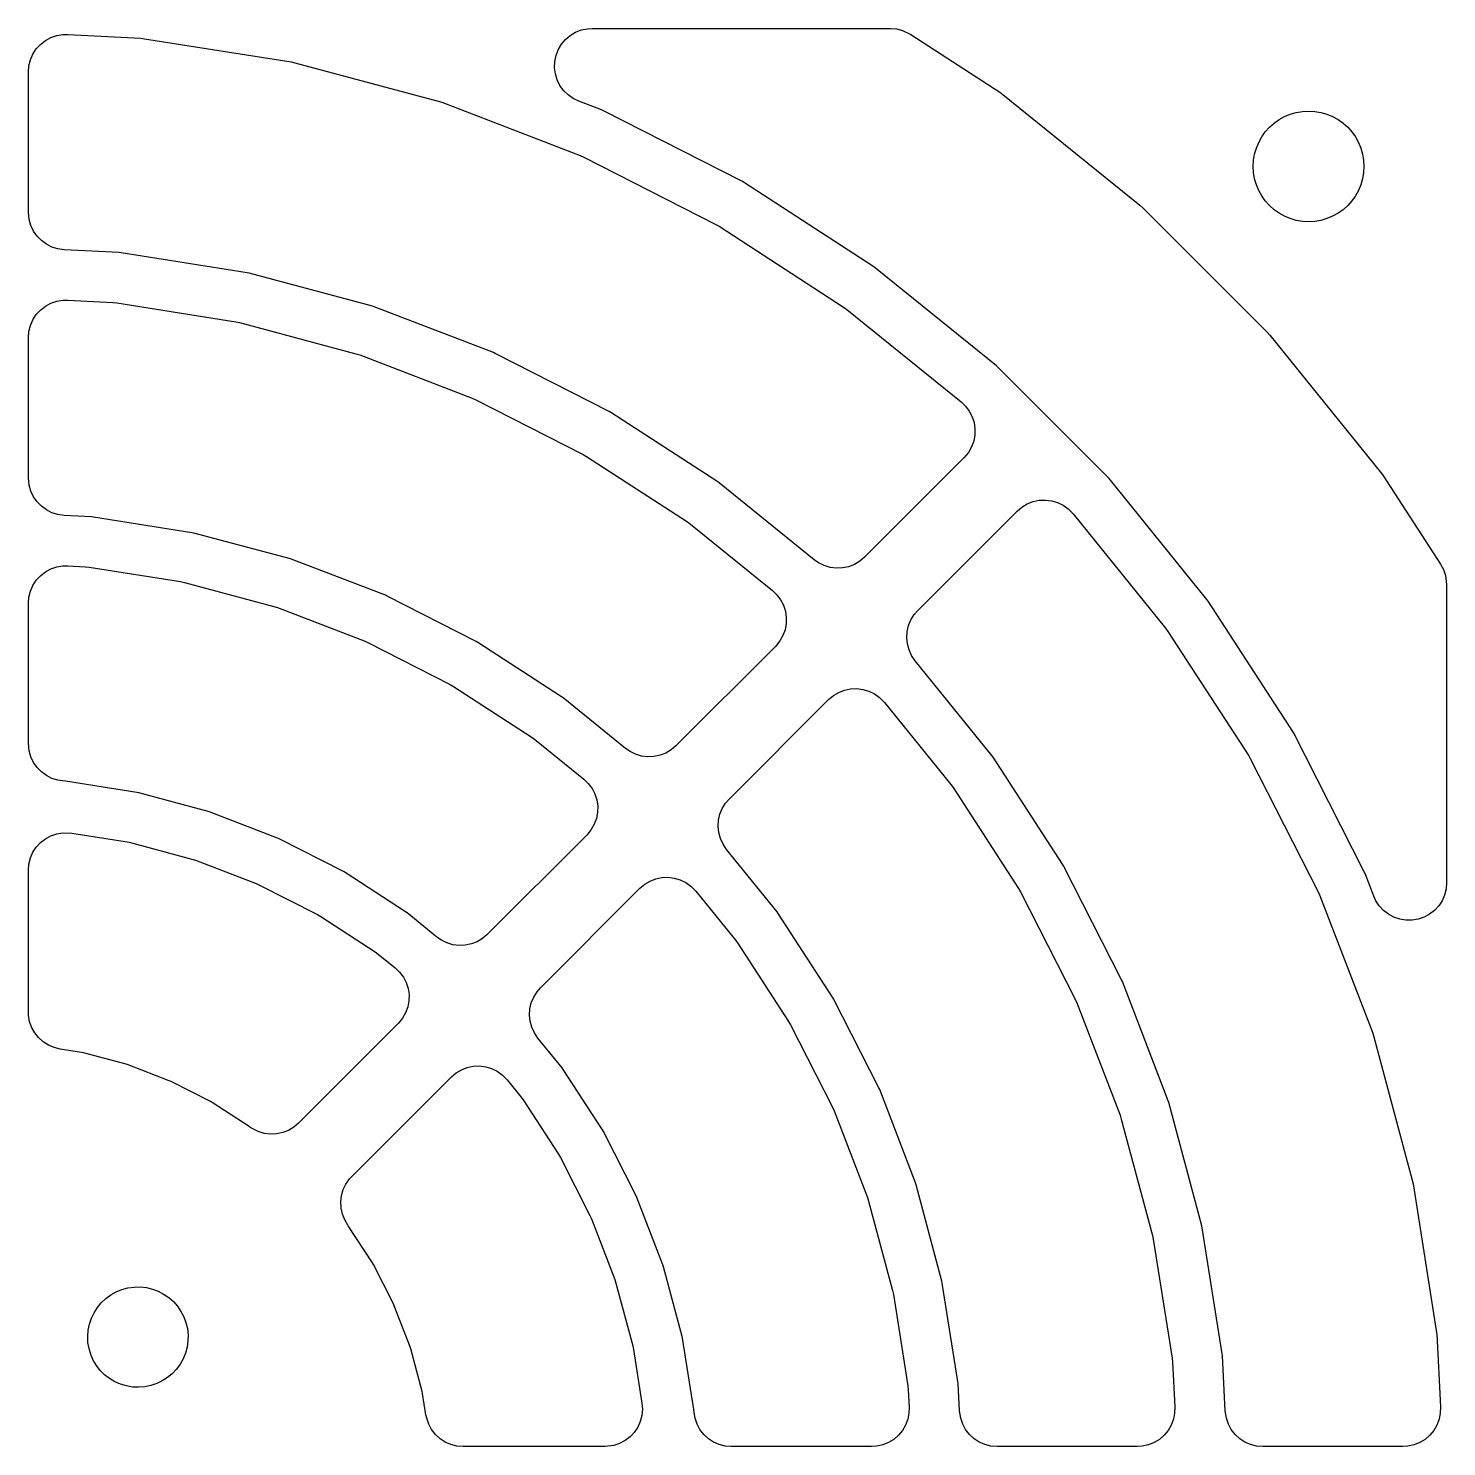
# Model space of a CAD drawing. Header units: metres. Extents: x -250 to 250, y -227 to 227.
# Drawn here: x 1.5 to 58, y -126 to -69.5 of the extents above; entities that cross this region are included whole.
import ezdxf

# ---------------------------------------------------------------- set-up
doc = ezdxf.new("R2010")
doc.units = ezdxf.units.M

msp = doc.modelspace()

# ---------------------------------------------------------------- linework, layer by layer
for p, q in [((1.98409, -70.139), (2.17958, -69.9869)), ((2.17958, -69.9869), (2.39746, -69.869)), ((2.39746, -69.869), (2.63177, -69.7885)), ((2.63177, -69.7885), (2.87613, -69.7478)), ((2.87613, -69.7478), (3.07851, -69.7447)), ((3.07851, -69.7447), (5.97536, -69.8965)), ((5.97536, -69.8965), (6.1315, -69.9129)), ((6.1315, -69.9129), (11.964, -70.8367)), ((22.7366, -70.1351), (22.8956, -69.9452)), ((22.8956, -69.9452), (23.0838, -69.784)), ((23.0838, -69.784), (23.2959, -69.6561)), ((23.2959, -69.6561), (23.5262, -69.5647)), ((23.5262, -69.5647), (23.7684, -69.5126)), ((23.7684, -69.5126), (23.9621, -69.5)), ((23.9621, -69.5), (35.8425, -69.5)), ((35.8425, -69.5), (36.0894, -69.5205)), ((36.0894, -69.5205), (36.3296, -69.5813)), ((36.3296, -69.5813), (36.6595, -69.742)), ((36.6595, -69.742), (40.1973, -72.0395)), ((1.58127, -70.7556), (1.68079, -70.5287)), ((1.68079, -70.5287), (1.81628, -70.3213)), ((1.81628, -70.3213), (1.98409, -70.139)), ((22.4726, -70.8227), (22.5221, -70.5799)), ((22.5221, -70.5799), (22.6109, -70.3486)), ((22.6109, -70.3486), (22.7366, -70.1351)), ((1.5, -71.2426), (1.52046, -70.9957)), ((1.52046, -70.9957), (1.58127, -70.7556)), ((11.964, -70.8367), (12.1176, -70.8693)), ((12.1176, -70.8693), (17.8212, -72.3976)), ((22.4638, -71.0703), (22.4726, -70.8227)), ((22.4958, -71.3159), (22.4638, -71.0703)), ((1.5, -76.8218), (1.5, -71.2426)), ((22.5677, -71.5529), (22.4958, -71.3159)), ((22.6778, -71.7749), (22.5677, -71.5529)), ((22.8228, -71.9757), (22.6778, -71.7749)), ((22.999, -72.1499), (22.8228, -71.9757)), ((23.2014, -72.2928), (22.999, -72.1499)), ((23.4246, -72.4004), (23.2014, -72.2928)), ((40.1973, -72.0395), (40.3243, -72.1318)), ((40.3243, -72.1318), (45.7745, -76.5452)), ((17.8212, -72.3976), (17.9705, -72.4461)), ((17.9705, -72.4461), (23.4834, -74.5623)), ((24.3336, -72.7493), (23.4246, -72.4004)), ((24.4054, -72.7813), (24.3336, -72.7493)), ((29.9233, -75.5928), (24.4054, -72.7813)), ((51.7722, -72.9202), (52.0097, -72.8518)), ((52.0097, -72.8518), (52.2533, -72.8104)), ((52.2533, -72.8104), (52.5, -72.7965)), ((52.5, -72.7965), (52.7467, -72.8104)), ((52.7467, -72.8104), (52.9903, -72.8518)), ((52.9903, -72.8518), (53.2278, -72.9202)), ((50.7773, -73.6262), (50.9419, -73.4419)), ((50.9419, -73.4419), (51.1262, -73.2773)), ((51.1262, -73.2773), (51.3277, -73.1343)), ((51.3277, -73.1343), (51.5439, -73.0148)), ((51.5439, -73.0148), (51.7722, -72.9202)), ((53.2278, -72.9202), (53.456, -73.0148)), ((53.456, -73.0148), (53.6723, -73.1343)), ((53.6723, -73.1343), (53.8738, -73.2773)), ((53.8738, -73.2773), (54.0581, -73.4419)), ((54.0581, -73.4419), (54.2227, -73.6262)), ((50.5147, -74.044), (50.6343, -73.8277)), ((50.6343, -73.8277), (50.7773, -73.6262)), ((54.2227, -73.6262), (54.3657, -73.8277)), ((54.3657, -73.8277), (54.4852, -74.044)), ((23.4834, -74.5623), (23.6268, -74.6262)), ((50.3104, -74.7533), (50.3518, -74.5097)), ((50.3518, -74.5097), (50.4202, -74.2722)), ((50.4202, -74.2722), (50.5147, -74.044)), ((54.4852, -74.044), (54.5798, -74.2722)), ((54.5798, -74.2722), (54.6482, -74.5097)), ((54.6482, -74.5097), (54.6896, -74.7533)), ((23.6268, -74.6262), (28.8883, -77.307)), ((50.2965, -75), (50.3104, -74.7533)), ((50.3104, -75.2467), (50.2965, -75)), ((54.6896, -74.7533), (54.7035, -75)), ((54.7035, -75), (54.6896, -75.2467)), ((29.9912, -75.632), (29.9233, -75.5928)), ((35.1852, -79.005), (29.9912, -75.632)), ((50.3518, -75.4903), (50.3104, -75.2467)), ((50.4202, -75.7278), (50.3518, -75.4903)), ((54.6482, -75.4903), (54.5798, -75.7278)), ((54.6896, -75.2467), (54.6482, -75.4903)), ((50.5147, -75.9561), (50.4202, -75.7278)), ((50.6343, -76.1723), (50.5147, -75.9561)), ((50.7773, -76.3738), (50.6343, -76.1723)), ((54.3657, -76.1723), (54.2227, -76.3738)), ((54.4852, -75.9561), (54.3657, -76.1723)), ((54.5798, -75.7278), (54.4852, -75.9561)), ((1.52863, -77.1135), (1.5, -76.8218)), ((45.7745, -76.5452), (45.8911, -76.6503)), ((45.8911, -76.6503), (50.8497, -81.6089)), ((50.9419, -76.5581), (50.7773, -76.3738)), ((51.1262, -76.7227), (50.9419, -76.5581)), ((51.3277, -76.8657), (51.1262, -76.7227)), ((53.8738, -76.7227), (53.6723, -76.8657)), ((54.0581, -76.5581), (53.8738, -76.7227)), ((54.2227, -76.3738), (54.0581, -76.5581)), ((1.59669, -77.3517), (1.52863, -77.1135)), ((1.70303, -77.5754), (1.59669, -77.3517)), ((28.8883, -77.307), (29.0243, -77.3855)), ((29.0243, -77.3855), (33.9766, -80.6016)), ((51.5439, -76.9853), (51.3277, -76.8657)), ((51.7722, -77.0798), (51.5439, -76.9853)), ((52.0097, -77.1482), (51.7722, -77.0798)), ((52.2533, -77.1896), (52.0097, -77.1482)), ((52.5, -77.2035), (52.2533, -77.1896)), ((52.7467, -77.1896), (52.5, -77.2035)), ((52.9903, -77.1482), (52.7467, -77.1896)), ((53.2278, -77.0798), (52.9903, -77.1482)), ((53.456, -76.9853), (53.2278, -77.0798)), ((53.6723, -76.8657), (53.456, -76.9853)), ((1.84476, -77.7786), (1.70303, -77.5754)), ((2.01799, -77.9557), (1.84476, -77.7786)), ((2.21802, -78.1019), (2.01799, -77.9557)), ((2.43936, -78.2131), (2.21802, -78.1019)), ((2.67601, -78.2864), (2.43936, -78.2131)), ((2.92149, -78.3198), (2.67601, -78.2864)), ((5.11745, -78.4349), (2.92149, -78.3198)), ((5.1955, -78.4431), (5.11745, -78.4349)), ((10.2181, -79.2386), (5.1955, -78.4431)), ((35.2486, -79.0511), (35.1852, -79.005)), ((40.0616, -82.9486), (35.2486, -79.0511)), ((10.2951, -79.2549), (10.2181, -79.2386)), ((15.2067, -80.571), (10.2951, -79.2549)), ((1.81628, -80.9046), (1.98409, -80.7224)), ((1.98409, -80.7224), (2.17958, -80.5702)), ((2.17958, -80.5702), (2.39746, -80.4523)), ((2.39746, -80.4523), (2.63177, -80.3718)), ((2.63177, -80.3718), (2.87613, -80.3311)), ((2.87613, -80.3311), (3.07851, -80.328)), ((3.07851, -80.328), (4.86909, -80.4218)), ((4.86909, -80.4218), (5.02524, -80.4382)), ((5.02524, -80.4382), (9.76358, -81.1887)), ((15.2816, -80.5953), (15.2067, -80.571)), ((20.029, -82.4177), (15.2816, -80.5953)), ((33.9766, -80.6016), (34.1036, -80.6939)), ((34.1036, -80.6939), (38.6556, -84.38)), ((1.52046, -81.5791), (1.58127, -81.3389)), ((1.58127, -81.3389), (1.68079, -81.112)), ((1.68079, -81.112), (1.81628, -80.9046)), ((9.76358, -81.1887), (9.91716, -81.2214)), ((9.91716, -81.2214), (14.5508, -82.463)), ((1.5, -81.8259), (1.52046, -81.5791)), ((1.5, -87.4052), (1.5, -81.8259)), ((50.8497, -81.6089), (50.9548, -81.7255)), ((50.9548, -81.7255), (55.3682, -87.1757)), ((14.5508, -82.463), (14.7001, -82.5115)), ((20.1008, -82.4496), (20.029, -82.4177)), ((24.6316, -84.7582), (20.1008, -82.4496)), ((14.7001, -82.5115), (19.1789, -84.2307)), ((40.1199, -83.0011), (40.0616, -82.9486)), ((44.4989, -87.3801), (40.1199, -83.0011)), ((19.1789, -84.2307), (19.3223, -84.2946)), ((19.3223, -84.2946), (23.5965, -86.4724)), ((38.6556, -84.38), (38.8346, -84.5513)), ((38.8346, -84.5513), (38.983, -84.7497)), ((38.983, -84.7497), (39.0966, -84.9698)), ((24.6995, -84.7975), (24.6316, -84.7582)), ((28.9644, -87.5671), (24.6995, -84.7975)), ((39.0966, -84.9698), (39.1726, -85.2056)), ((39.1726, -85.2056), (39.2086, -85.4507)), ((39.2038, -85.6984), (39.1584, -85.942)), ((39.2086, -85.4507), (39.2038, -85.6984)), ((38.9513, -86.3902), (38.7723, -86.6064)), ((39.0734, -86.1747), (38.9513, -86.3902)), ((39.1584, -85.942), (39.0734, -86.1747)), ((23.5965, -86.4724), (23.7325, -86.5509)), ((23.7325, -86.5509), (27.7558, -89.1637)), ((38.7723, -86.6064), (34.8109, -90.5678)), ((1.52863, -87.6968), (1.5, -87.4052)), ((29.0279, -87.6132), (28.9644, -87.5671)), ((44.5514, -87.4384), (44.4989, -87.3801)), ((48.4489, -92.2514), (44.5514, -87.4384)), ((55.3682, -87.1757), (55.4605, -87.3027)), ((55.4605, -87.3027), (57.758, -90.8405)), ((1.59668, -87.935), (1.52863, -87.6968)), ((1.70303, -88.1587), (1.59668, -87.935)), ((32.8063, -90.6729), (29.0279, -87.6132)), ((1.84476, -88.3619), (1.70303, -88.1587)), ((2.01799, -88.539), (1.84476, -88.3619)), ((2.218, -88.6852), (2.01799, -88.539)), ((2.43936, -88.7964), (2.218, -88.6852)), ((40.8936, -88.7277), (41.0826, -88.5676)), ((41.0826, -88.5676), (41.2955, -88.4408)), ((41.2955, -88.4408), (41.5262, -88.3507)), ((41.5262, -88.3507), (41.7687, -88.2999)), ((41.7687, -88.2999), (42.0162, -88.2897)), ((42.0162, -88.2897), (42.2621, -88.3203)), ((42.2621, -88.3203), (42.4995, -88.391)), ((42.4995, -88.391), (42.7221, -88.4998)), ((42.7221, -88.4998), (42.9237, -88.6438)), ((42.9237, -88.6438), (43.12, -88.8444)), ((2.67601, -88.8698), (2.43936, -88.7964)), ((2.92149, -88.9031), (2.67601, -88.8698)), ((4.0112, -88.9602), (2.92149, -88.9031)), ((4.08925, -88.9684), (4.0112, -88.9602)), ((8.0177, -89.5906), (4.08925, -88.9684)), ((27.7558, -89.1637), (27.8829, -89.256)), ((27.8829, -89.256), (31.1411, -91.8945)), ((36.9322, -92.6891), (40.8936, -88.7277)), ((43.12, -88.8444), (46.8061, -93.3964)), ((8.09465, -89.607), (8.0177, -89.5906)), ((11.9363, -90.6363), (8.09465, -89.607)), ((2.39746, -91.0356), (2.63177, -90.9552)), ((2.63177, -90.9552), (2.87613, -90.9144)), ((2.87613, -90.9144), (3.07849, -90.9113)), ((3.07849, -90.9113), (3.76282, -90.9472)), ((3.76282, -90.9472), (3.91898, -90.9636)), ((3.91898, -90.9636), (7.56319, -91.5408)), ((12.0112, -90.6607), (11.9363, -90.6363)), ((15.7243, -92.086), (12.0112, -90.6607)), ((32.9824, -90.7957), (32.8063, -90.6729)), ((33.205, -90.9045), (32.9824, -90.7957)), ((33.4424, -90.9752), (33.205, -90.9045)), ((34.1783, -90.9448), (33.9358, -90.9956)), ((34.409, -90.8547), (34.1783, -90.9448)), ((34.6219, -90.7279), (34.409, -90.8547)), ((34.8109, -90.5678), (34.6219, -90.7279)), ((57.758, -90.8405), (57.8753, -91.0587)), ((1.68079, -91.6954), (1.81628, -91.488)), ((1.81628, -91.488), (1.98409, -91.3057)), ((1.98409, -91.3057), (2.17958, -91.1535)), ((2.17958, -91.1535), (2.39746, -91.0356)), ((33.6883, -91.0058), (33.4424, -90.9752)), ((33.9358, -90.9956), (33.6883, -91.0058)), ((57.8753, -91.0587), (57.9551, -91.2933)), ((57.9551, -91.2933), (58, -91.6575)), ((1.52046, -92.1624), (1.58127, -91.9222)), ((1.58127, -91.9222), (1.68079, -91.6954)), ((7.56319, -91.5408), (7.71677, -91.5735)), ((7.71677, -91.5735), (11.2803, -92.5283)), ((15.796, -92.118), (15.7243, -92.086)), ((31.1411, -91.8945), (31.3201, -92.0658)), ((31.3201, -92.0658), (31.4685, -92.2641)), ((58, -91.6575), (58, -103.538)), ((1.5, -92.4093), (1.52046, -92.1624)), ((1.5, -97.9885), (1.5, -92.4093)), ((11.2803, -92.5283), (11.4297, -92.5768)), ((11.4297, -92.5768), (14.8742, -93.899)), ((19.34, -93.9237), (15.796, -92.118)), ((31.4685, -92.2641), (31.5822, -92.4843)), ((31.5822, -92.4843), (31.6581, -92.7201)), ((48.495, -92.3148), (48.4489, -92.2514)), ((51.868, -97.5088), (48.495, -92.3148)), ((31.6894, -93.2129), (31.6439, -93.4564)), ((31.6581, -92.7201), (31.6942, -92.9652)), ((31.6942, -92.9652), (31.6894, -93.2129)), ((36.565, -93.2902), (36.6601, -93.0614)), ((36.6601, -93.0614), (36.7916, -92.8514)), ((36.7916, -92.8514), (36.9322, -92.6891)), ((31.559, -93.6891), (31.4369, -93.9047)), ((31.6439, -93.4564), (31.559, -93.6891)), ((36.4931, -93.7787), (36.5089, -93.5314)), ((36.5184, -94.0251), (36.4931, -93.7787)), ((36.5089, -93.5314), (36.565, -93.2902)), ((46.8061, -93.3964), (46.8984, -93.5234)), ((46.8984, -93.5234), (50.1145, -98.4757)), ((14.8742, -93.899), (15.0176, -93.9629)), ((15.0176, -93.9629), (18.305, -95.6379)), ((19.408, -93.9629), (19.34, -93.9237)), ((22.7437, -96.1292), (19.408, -93.9629)), ((31.2578, -94.1208), (27.2964, -98.0822)), ((31.4369, -93.9047), (31.2578, -94.1208)), ((36.5838, -94.2641), (36.5184, -94.0251)), ((36.6877, -94.489), (36.5838, -94.2641)), ((36.8271, -94.6937), (36.6877, -94.489)), ((39.8868, -98.4721), (36.8271, -94.6937)), ((18.305, -95.6379), (18.4409, -95.7164)), ((18.4409, -95.7164), (21.5352, -97.7258)), ((33.5682, -96.082), (33.781, -95.9552)), ((33.781, -95.9552), (34.0118, -95.8652)), ((34.0118, -95.8652), (34.2543, -95.8143)), ((34.2543, -95.8143), (34.5018, -95.8041)), ((34.5018, -95.8041), (34.7476, -95.8347)), ((34.7476, -95.8347), (34.9851, -95.9054)), ((34.9851, -95.9054), (35.2076, -96.0143)), ((35.2076, -96.0143), (35.4093, -96.1582)), ((22.8073, -96.1754), (22.7437, -96.1292)), ((25.2918, -98.1873), (22.8073, -96.1754)), ((29.4178, -100.204), (33.3792, -96.2422)), ((33.3792, -96.2422), (33.5682, -96.082)), ((35.4093, -96.1582), (35.6055, -96.3589)), ((35.6055, -96.3589), (38.244, -99.6171)), ((21.5352, -97.7258), (21.6622, -97.8181)), ((51.9072, -97.5767), (51.868, -97.5088)), ((54.7187, -103.095), (51.9072, -97.5767)), ((1.52863, -98.2802), (1.5, -97.9885)), ((1.59669, -98.5184), (1.52863, -98.2802)), ((21.6622, -97.8181), (23.6267, -99.4089)), ((25.468, -98.3102), (25.2918, -98.1873)), ((27.1074, -98.2424), (26.8946, -98.3692)), ((27.2964, -98.0822), (27.1074, -98.2424)), ((1.70305, -98.7421), (1.59669, -98.5184)), ((1.84477, -98.9453), (1.70305, -98.7421)), ((25.6905, -98.419), (25.468, -98.3102)), ((25.928, -98.4897), (25.6905, -98.419)), ((26.1738, -98.5203), (25.928, -98.4897)), ((26.4213, -98.5101), (26.1738, -98.5203)), ((26.6638, -98.4592), (26.4213, -98.5101)), ((26.8946, -98.3692), (26.6638, -98.4592)), ((39.9329, -98.5356), (39.8868, -98.4721)), ((42.7025, -102.8), (39.9329, -98.5356)), ((50.1145, -98.4757), (50.193, -98.6117)), ((50.193, -98.6117), (52.8738, -103.873)), ((2.01802, -99.1224), (1.84477, -98.9453)), ((2.21805, -99.2686), (2.01802, -99.1224)), ((2.43941, -99.3798), (2.21805, -99.2686)), ((2.67604, -99.4531), (2.43941, -99.3798)), ((23.6267, -99.4089), (23.8057, -99.5802)), ((2.86627, -99.4789), (2.67604, -99.4531)), ((2.866, -99.4815), (2.86627, -99.4789)), ((2.98299, -99.4938), (2.866, -99.4815)), ((5.81731, -99.9427), (2.98299, -99.4938)), ((5.89426, -99.9591), (5.81731, -99.9427)), ((8.66583, -100.702), (5.89426, -99.9591)), ((23.8057, -99.5802), (23.9541, -99.7786)), ((23.9541, -99.7786), (24.0677, -99.9987)), ((24.0677, -99.9987), (24.1437, -100.235)), ((38.244, -99.6171), (38.3363, -99.7442)), ((38.3363, -99.7442), (40.9491, -103.768)), ((24.1437, -100.235), (24.1797, -100.48)), ((24.1797, -100.48), (24.1749, -100.727)), ((29.1457, -100.576), (29.2772, -100.366)), ((29.2772, -100.366), (29.4178, -100.204)), ((8.74074, -100.726), (8.66583, -100.702)), ((11.4198, -101.754), (8.74074, -100.726)), ((24.1295, -100.971), (24.0445, -101.204)), ((24.1749, -100.727), (24.1295, -100.971)), ((28.9787, -101.293), (28.9944, -101.046)), ((28.9944, -101.046), (29.0506, -100.805)), ((29.0506, -100.805), (29.1457, -100.576)), ((2.17958, -101.782), (2.39746, -101.664)), ((2.39746, -101.664), (2.63177, -101.583)), ((2.63177, -101.583), (2.87613, -101.542)), ((2.87613, -101.542), (3.23465, -101.556)), ((3.23465, -101.556), (5.36279, -101.893)), ((23.7434, -101.635), (19.782, -105.597)), ((23.9224, -101.419), (23.7434, -101.635)), ((24.0445, -101.204), (23.9224, -101.419)), ((29.0039, -101.54), (28.9787, -101.293)), ((29.0694, -101.779), (29.0039, -101.54)), ((1.68079, -102.323), (1.81628, -102.116)), ((1.81628, -102.116), (1.98409, -101.934)), ((1.98409, -101.934), (2.17958, -101.782)), ((5.36279, -101.893), (5.51637, -101.926)), ((5.51637, -101.926), (8.00992, -102.594)), ((11.4915, -101.786), (11.4198, -101.754)), ((14.0483, -103.089), (11.4915, -101.786)), ((29.1732, -102.003), (29.0694, -101.779)), ((29.3127, -102.208), (29.1732, -102.003)), ((31.3246, -104.693), (29.3127, -102.208)), ((1.5, -103.037), (1.52046, -102.79)), ((1.52046, -102.79), (1.58127, -102.55)), ((1.58127, -102.55), (1.68079, -102.323)), ((8.00992, -102.594), (8.15924, -102.642)), ((8.15924, -102.642), (10.5695, -103.567)), ((42.7418, -102.868), (42.7025, -102.8)), ((1.5, -108.678), (1.5, -103.037)), ((14.1162, -103.128), (14.0483, -103.089)), ((16.523, -104.691), (14.1162, -103.128)), ((26.2666, -103.47), (26.4973, -103.38)), ((26.4973, -103.38), (26.7398, -103.329)), ((26.7398, -103.329), (26.9873, -103.319)), ((26.9873, -103.319), (27.2332, -103.349)), ((27.2332, -103.349), (27.4706, -103.42)), ((45.0504, -107.399), (42.7418, -102.868)), ((54.7507, -103.166), (54.7187, -103.095)), ((55.0996, -104.075), (54.7507, -103.166)), ((10.5695, -103.567), (10.713, -103.631)), ((10.713, -103.631), (13.0134, -104.803)), ((21.9033, -107.718), (25.8647, -103.757)), ((25.8647, -103.757), (26.0537, -103.596)), ((26.0537, -103.596), (26.2666, -103.47)), ((27.4706, -103.42), (27.6932, -103.529)), ((27.6932, -103.529), (27.8948, -103.673)), ((27.8948, -103.673), (28.0911, -103.873)), ((28.0911, -103.873), (29.6819, -105.838)), ((40.9491, -103.768), (41.0276, -103.903)), ((41.0276, -103.903), (43.2054, -108.178)), ((52.8738, -103.873), (52.9377, -104.017)), ((57.9795, -103.785), (57.9187, -104.025)), ((58, -103.538), (57.9795, -103.785)), ((52.9377, -104.017), (55.0539, -109.529)), ((55.1808, -104.252), (55.0996, -104.075)), ((55.3163, -104.459), (55.1808, -104.252)), ((55.4841, -104.641), (55.3163, -104.459)), ((57.6837, -104.459), (57.5159, -104.641)), ((57.8192, -104.252), (57.6837, -104.459)), ((57.9187, -104.025), (57.8192, -104.252)), ((13.0134, -104.803), (13.1493, -104.882)), ((13.1493, -104.882), (15.3145, -106.288)), ((16.5865, -104.737), (16.523, -104.691)), ((17.7773, -105.702), (16.5865, -104.737)), ((31.3708, -104.756), (31.3246, -104.693)), ((33.5371, -108.092), (31.3708, -104.756)), ((55.6796, -104.794), (55.4841, -104.641)), ((55.8975, -104.912), (55.6796, -104.794)), ((56.1318, -104.992), (55.8975, -104.912)), ((56.3761, -105.033), (56.1318, -104.992)), ((56.6239, -105.033), (56.3761, -105.033)), ((56.8682, -104.992), (56.6239, -105.033)), ((57.1025, -104.912), (56.8682, -104.992)), ((57.3204, -104.794), (57.1025, -104.912)), ((57.5159, -104.641), (57.3204, -104.794)), ((19.782, -105.597), (19.5929, -105.757)), ((17.9535, -105.825), (17.7773, -105.702)), ((18.1761, -105.933), (17.9535, -105.825)), ((18.4135, -106.004), (18.1761, -105.933)), ((18.6593, -106.035), (18.4135, -106.004)), ((18.9068, -106.025), (18.6593, -106.035)), ((19.1493, -105.974), (18.9068, -106.025)), ((19.3801, -105.884), (19.1493, -105.974)), ((19.5929, -105.757), (19.3801, -105.884)), ((29.6819, -105.838), (29.7742, -105.965)), ((29.7742, -105.965), (31.7836, -109.059)), ((15.3145, -106.288), (15.4415, -106.38)), ((15.4415, -106.38), (16.1122, -106.923)), ((16.1122, -106.923), (16.2912, -107.095)), ((16.2912, -107.095), (16.4396, -107.293)), ((16.4396, -107.293), (16.5533, -107.513)), ((16.5533, -107.513), (16.6292, -107.749)), ((16.6292, -107.749), (16.6653, -107.994)), ((21.6312, -108.09), (21.7627, -107.88)), ((21.7627, -107.88), (21.9033, -107.718)), ((45.0823, -107.471), (45.0504, -107.399)), ((46.9047, -112.218), (45.0823, -107.471)), ((16.6605, -108.242), (16.615, -108.485)), ((16.6653, -107.994), (16.6605, -108.242)), ((21.4799, -108.56), (21.5361, -108.319)), ((21.5361, -108.319), (21.6312, -108.09)), ((33.5763, -108.16), (33.5371, -108.092)), ((35.382, -111.704), (33.5763, -108.16)), ((43.2054, -108.178), (43.2693, -108.321)), ((43.2693, -108.321), (44.9885, -112.8)), ((1.5062, -108.815), (1.5, -108.678)), ((1.549, -109.059), (1.5062, -108.815)), ((16.4079, -108.934), (16.2289, -109.15)), ((16.53, -108.718), (16.4079, -108.934)), ((16.615, -108.485), (16.53, -108.718)), ((21.4642, -108.808), (21.4799, -108.56)), ((21.4894, -109.054), (21.4642, -108.808)), ((1.63136, -109.292), (1.549, -109.059)), ((1.75107, -109.509), (1.63136, -109.292)), ((1.90485, -109.703), (1.75107, -109.509)), ((16.2289, -109.15), (12.264, -113.115)), ((21.5549, -109.293), (21.4894, -109.054)), ((21.6588, -109.518), (21.5549, -109.293)), ((21.7982, -109.723), (21.6588, -109.518)), ((31.7836, -109.059), (31.8621, -109.195)), ((31.8621, -109.195), (33.5371, -112.482)), ((55.0539, -109.529), (55.1024, -109.679)), ((2.08849, -109.87), (1.90485, -109.703)), ((2.297, -110.003), (2.08849, -109.87)), ((2.52469, -110.101), (2.297, -110.003)), ((2.76534, -110.16), (2.52469, -110.101)), ((3.61696, -110.295), (2.76534, -110.16)), ((22.7626, -110.914), (21.7982, -109.723)), ((55.1024, -109.679), (56.6307, -115.382)), ((3.69386, -110.311), (3.61696, -110.295)), ((5.39542, -110.767), (3.69386, -110.311)), ((5.47032, -110.791), (5.39542, -110.767)), ((7.1151, -111.423), (5.47032, -110.791)), ((14.3854, -115.236), (18.3502, -111.271)), ((18.3502, -111.271), (18.5393, -111.111)), ((18.5393, -111.111), (18.7521, -110.984)), ((18.7521, -110.984), (18.9829, -110.894)), ((18.9829, -110.894), (19.2254, -110.843)), ((19.2254, -110.843), (19.4729, -110.833)), ((19.4729, -110.833), (19.7187, -110.864)), ((19.7187, -110.864), (19.9561, -110.934)), ((19.9561, -110.934), (20.1787, -111.043)), ((20.1787, -111.043), (20.3803, -111.187)), ((20.3803, -111.187), (20.5766, -111.388)), ((22.8087, -110.977), (22.7626, -110.914)), ((24.3717, -113.384), (22.8087, -110.977)), ((7.18683, -111.455), (7.1151, -111.423)), ((8.75652, -112.255), (7.18683, -111.455)), ((20.5766, -111.388), (21.1198, -112.059)), ((35.414, -111.776), (35.382, -111.704)), ((36.8393, -115.489), (35.414, -111.776)), ((8.82471, -112.294), (8.75652, -112.255)), ((10.3024, -113.253), (8.82471, -112.294)), ((21.1198, -112.059), (21.2121, -112.186)), ((21.2121, -112.186), (22.6181, -114.351)), ((46.929, -112.293), (46.9047, -112.218)), ((48.2451, -117.205), (46.929, -112.293)), ((33.5371, -112.482), (33.601, -112.626)), ((33.601, -112.626), (34.9232, -116.07)), ((44.9885, -112.8), (45.037, -112.949)), ((45.037, -112.949), (46.2786, -117.583)), ((10.3218, -113.268), (10.3024, -113.253)), ((10.4356, -113.343), (10.3218, -113.268)), ((10.6581, -113.451), (10.4356, -113.343)), ((10.8956, -113.522), (10.6581, -113.451)), ((11.1414, -113.553), (10.8956, -113.522)), ((11.3889, -113.542), (11.1414, -113.553)), ((11.6314, -113.492), (11.3889, -113.542)), ((11.8622, -113.402), (11.6314, -113.492)), ((12.075, -113.275), (11.8622, -113.402)), ((12.264, -113.115), (12.075, -113.275)), ((24.4109, -113.452), (24.3717, -113.384)), ((25.7137, -116.009), (24.4109, -113.452)), ((22.6181, -114.351), (22.6967, -114.487)), ((22.6967, -114.487), (23.8688, -116.787)), ((14.2935, -115.337), (14.3854, -115.236)), ((13.9755, -116.001), (14.0442, -115.763)), ((14.0442, -115.763), (14.1512, -115.539)), ((14.1512, -115.539), (14.2935, -115.337)), ((36.8637, -115.564), (36.8393, -115.489)), ((37.893, -119.405), (36.8637, -115.564)), ((56.6307, -115.382), (56.6633, -115.536)), ((56.6633, -115.536), (57.5871, -121.368)), ((13.9468, -116.247), (13.9755, -116.001)), ((13.9591, -116.494), (13.9468, -116.247)), ((25.7456, -116.08), (25.7137, -116.009)), ((26.774, -118.759), (25.7456, -116.08)), ((34.9232, -116.07), (34.9717, -116.22)), ((34.9717, -116.22), (35.9265, -119.783)), ((14.0119, -116.736), (13.9591, -116.494)), ((14.1039, -116.966), (14.0119, -116.736)), ((23.8688, -116.787), (23.9326, -116.93)), ((23.9326, -116.93), (24.8578, -119.341)), ((14.2324, -117.178), (14.1039, -116.966)), ((14.2466, -117.198), (14.2324, -117.178)), ((15.2061, -118.675), (14.2466, -117.198)), ((48.2614, -117.282), (48.2451, -117.205)), ((49.0569, -122.305), (48.2614, -117.282)), ((46.2786, -117.583), (46.3113, -117.736)), ((46.3113, -117.736), (47.0618, -122.475)), ((15.2455, -118.743), (15.2061, -118.675)), ((16.0453, -120.313), (15.2455, -118.743)), ((26.7983, -118.834), (26.774, -118.759)), ((27.5409, -121.606), (26.7983, -118.834)), ((4.99928, -119.833), (5.22751, -119.741)), ((5.22751, -119.741), (5.46536, -119.677)), ((5.46536, -119.677), (5.70924, -119.643)), ((5.70924, -119.643), (5.95546, -119.639)), ((5.95546, -119.639), (6.20027, -119.666)), ((6.20027, -119.666), (6.43997, -119.722)), ((6.43997, -119.722), (6.67093, -119.807)), ((24.8578, -119.341), (24.9063, -119.49)), ((24.9063, -119.49), (25.5745, -121.984)), ((37.9094, -119.482), (37.893, -119.405)), ((38.5316, -123.411), (37.9094, -119.482)), ((4.24869, -120.456), (4.40599, -120.267)), ((4.40599, -120.267), (4.58539, -120.098)), ((4.58539, -120.098), (4.78416, -119.953)), ((4.78416, -119.953), (4.99928, -119.833)), ((6.67093, -119.807), (6.88963, -119.92)), ((6.88963, -119.92), (7.09279, -120.06)), ((7.09279, -120.06), (7.2773, -120.223)), ((7.2773, -120.223), (7.44037, -120.407)), ((16.0773, -120.385), (16.0453, -120.313)), ((35.9265, -119.783), (35.9592, -119.937)), ((35.9592, -119.937), (36.5364, -123.581)), ((3.93123, -121.119), (4.00949, -120.886)), ((4.00949, -120.886), (4.11584, -120.664)), ((4.11584, -120.664), (4.24869, -120.456)), ((7.44037, -120.407), (7.57953, -120.61)), ((7.57953, -120.61), (7.69267, -120.829)), ((7.69267, -120.829), (7.77808, -121.06)), ((16.7086, -122.03), (16.0773, -120.385)), ((3.86333, -121.606), (3.88226, -121.361)), ((3.88226, -121.361), (3.93123, -121.119)), ((7.77808, -121.06), (7.83446, -121.3)), ((7.83446, -121.3), (7.86095, -121.545)), ((57.5871, -121.368), (57.6035, -121.525)), ((3.87469, -121.852), (3.86333, -121.606)), ((3.91621, -122.095), (3.87469, -121.852)), ((7.82314, -122.035), (7.75941, -122.272)), ((7.85716, -121.791), (7.82314, -122.035)), ((7.86095, -121.545), (7.85716, -121.791)), ((16.733, -122.105), (16.7086, -122.03)), ((25.5745, -121.984), (25.6071, -122.137)), ((27.5573, -121.683), (27.5409, -121.606)), ((28.0062, -124.517), (27.5573, -121.683)), ((57.6035, -121.525), (57.7553, -124.421)), ((3.98724, -122.331), (3.91621, -122.095)), ((4.0867, -122.556), (3.98724, -122.331)), ((4.21309, -122.767), (4.0867, -122.556)), ((7.66693, -122.501), (7.5471, -122.716)), ((7.75941, -122.272), (7.66693, -122.501)), ((17.1889, -123.806), (16.733, -122.105)), ((25.6071, -122.137), (25.9442, -124.265)), ((47.0618, -122.475), (47.0782, -122.631)), ((49.0651, -122.383), (49.0569, -122.305)), ((49.1802, -124.579), (49.0651, -122.383)), ((4.3645, -122.961), (4.21309, -122.767)), ((4.53862, -123.135), (4.3645, -122.961)), ((4.73282, -123.287), (4.53862, -123.135)), ((7.23308, -123.094), (7.04364, -123.251)), ((7.40175, -122.915), (7.23308, -123.094)), ((7.5471, -122.716), (7.40175, -122.915)), ((47.0782, -122.631), (47.172, -124.421)), ((4.94415, -123.413), (4.73282, -123.287)), ((5.1694, -123.513), (4.94415, -123.413)), ((5.40518, -123.584), (5.1694, -123.513)), ((5.6479, -123.625), (5.40518, -123.584)), ((5.89389, -123.637), (5.6479, -123.625)), ((6.1394, -123.618), (5.89389, -123.637)), ((6.38072, -123.569), (6.1394, -123.618)), ((6.6142, -123.491), (6.38072, -123.569)), ((6.83629, -123.384), (6.6142, -123.491)), ((7.04364, -123.251), (6.83629, -123.384)), ((36.5364, -123.581), (36.5528, -123.737)), ((38.5398, -123.489), (38.5316, -123.411)), ((38.5969, -124.579), (38.5398, -123.489)), ((17.2052, -123.883), (17.1889, -123.806)), ((17.3401, -124.735), (17.2052, -123.883)), ((25.9442, -124.265), (25.9626, -124.512)), ((36.5528, -123.737), (36.5887, -124.422)), ((17.3676, -124.868), (17.3401, -124.735)), ((25.9401, -124.759), (25.8773, -124.999)), ((25.9626, -124.512), (25.9401, -124.759)), ((28.0185, -124.634), (28.0062, -124.517)), ((28.0219, -124.634), (28.0185, -124.634)), ((28.0574, -124.868), (28.0219, -124.634)), ((36.5811, -124.669), (36.533, -124.912)), ((36.5887, -124.422), (36.5811, -124.669)), ((38.6407, -124.868), (38.5969, -124.579)), ((47.1645, -124.669), (47.1163, -124.912)), ((47.172, -124.421), (47.1645, -124.669)), ((49.2241, -124.868), (49.1802, -124.579)), ((57.7478, -124.669), (57.6996, -124.912)), ((57.7553, -124.421), (57.7478, -124.669)), ((17.448, -125.103), (17.3676, -124.868)), ((17.5659, -125.32), (17.448, -125.103)), ((17.7181, -125.516), (17.5659, -125.32)), ((25.7759, -125.225), (25.6387, -125.431)), ((25.8773, -124.999), (25.7759, -125.225)), ((28.1378, -125.103), (28.0574, -124.868)), ((28.2557, -125.32), (28.1378, -125.103)), ((28.4079, -125.516), (28.2557, -125.32)), ((36.321, -125.358), (36.163, -125.549)), ((36.4455, -125.144), (36.321, -125.358)), ((36.533, -124.912), (36.4455, -125.144)), ((38.7212, -125.103), (38.6407, -124.868)), ((38.8391, -125.32), (38.7212, -125.103)), ((38.9912, -125.516), (38.8391, -125.32)), ((46.9044, -125.358), (46.7463, -125.549)), ((47.0288, -125.144), (46.9044, -125.358)), ((47.1163, -124.912), (47.0288, -125.144)), ((49.3045, -125.103), (49.2241, -124.868)), ((49.4224, -125.32), (49.3045, -125.103)), ((49.5746, -125.516), (49.4224, -125.32)), ((57.4877, -125.358), (57.3297, -125.549)), ((57.6121, -125.144), (57.4877, -125.358)), ((57.6996, -124.912), (57.6121, -125.144)), ((17.9003, -125.684), (17.7181, -125.516)), ((18.1077, -125.819), (17.9003, -125.684)), ((18.3346, -125.919), (18.1077, -125.819)), ((18.5748, -125.98), (18.3346, -125.919)), ((18.8217, -126), (18.5748, -125.98)), ((24.8189, -125.957), (24.4627, -126)), ((25.0538, -125.879), (24.8189, -125.957)), ((25.2727, -125.762), (25.0538, -125.879)), ((25.4694, -125.612), (25.2727, -125.762)), ((25.6387, -125.431), (25.4694, -125.612)), ((28.5902, -125.684), (28.4079, -125.516)), ((28.7976, -125.819), (28.5902, -125.684)), ((29.0244, -125.919), (28.7976, -125.819)), ((29.2646, -125.98), (29.0244, -125.919)), ((29.5115, -126), (29.2646, -125.98)), ((35.2926, -125.986), (35.0907, -126)), ((35.5345, -125.933), (35.2926, -125.986)), ((35.7643, -125.84), (35.5345, -125.933)), ((35.9757, -125.711), (35.7643, -125.84)), ((36.163, -125.549), (35.9757, -125.711)), ((39.1735, -125.684), (38.9912, -125.516)), ((39.3809, -125.819), (39.1735, -125.684)), ((39.6078, -125.919), (39.3809, -125.819)), ((39.8479, -125.98), (39.6078, -125.919)), ((40.0948, -126), (39.8479, -125.98)), ((45.876, -125.986), (45.6741, -126)), ((46.1179, -125.933), (45.876, -125.986)), ((46.3477, -125.84), (46.1179, -125.933)), ((46.5591, -125.711), (46.3477, -125.84)), ((46.7463, -125.549), (46.5591, -125.711)), ((49.7568, -125.684), (49.5746, -125.516)), ((49.9642, -125.819), (49.7568, -125.684)), ((50.1911, -125.919), (49.9642, -125.819)), ((50.4313, -125.98), (50.1911, -125.919)), ((50.6782, -126), (50.4313, -125.98)), ((56.4593, -125.986), (56.2574, -126)), ((56.7012, -125.933), (56.4593, -125.986)), ((56.931, -125.84), (56.7012, -125.933)), ((57.1424, -125.711), (56.931, -125.84)), ((57.3297, -125.549), (57.1424, -125.711)), ((24.4627, -126), (18.8217, -126)), ((35.0907, -126), (29.5115, -126)), ((45.6741, -126), (40.0948, -126)), ((56.2574, -126), (50.6782, -126))]:
    msp.add_line(p, q)

doc.saveas('drawing.dxf')
